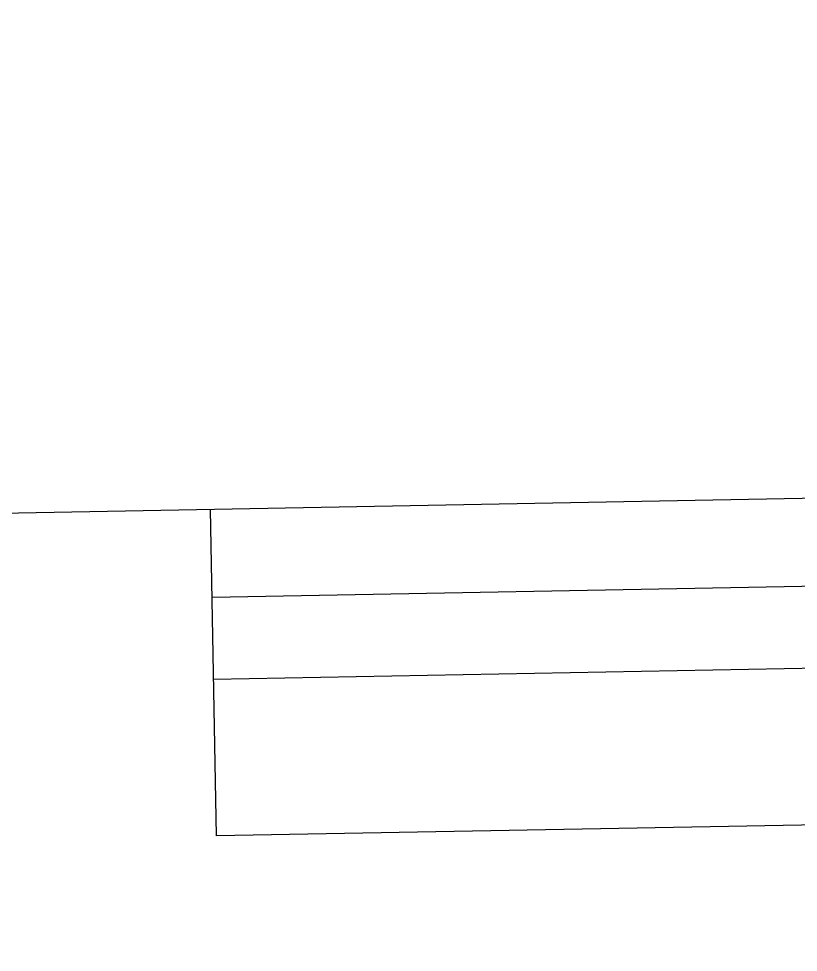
# Model space of a CAD drawing. Extents: x -30 to 1202, y 231 to 898.
# Drawn here: x 297.1 to 302.33, y 440.19 to 446.45 of the extents above; entities that cross this region are included whole.
import ezdxf

# ---------------------------------------------------------------- set-up
doc = ezdxf.new("R2010")
doc.units = 0
doc.header["$LTSCALE"] = 0.04
doc.layers.add('0.5', color=5, linetype='CONTINUOUS')
doc.layers.add('PISO', color=1, linetype='CONTINUOUS')

msp = doc.modelspace()

# ---------------------------------------------------------------- linework, layer by layer
at = {"layer": '0.5'}
msp.add_arc((241.6448, 369.3595), 80.5866, 170.557845, 170.557845, dxfattribs=at)
at = {"layer": 'PISO'}
for p, q in [((381.8653, 444.6875), (297.0982, 443.1334)), ((381.9924, 444.0998), (298.3974, 442.5672)), ((382.0999, 443.5516), (298.4075, 442.0172)), ((298.4268, 440.9674), (298.3866, 443.1571)), ((382.2761, 442.5047), (298.4268, 440.9674))]:
    msp.add_line(p, q, dxfattribs=at)
msp.add_arc((297.1807, 438.6342), 4.5, 91.05032, 180, dxfattribs=at)

doc.saveas('drawing.dxf')
